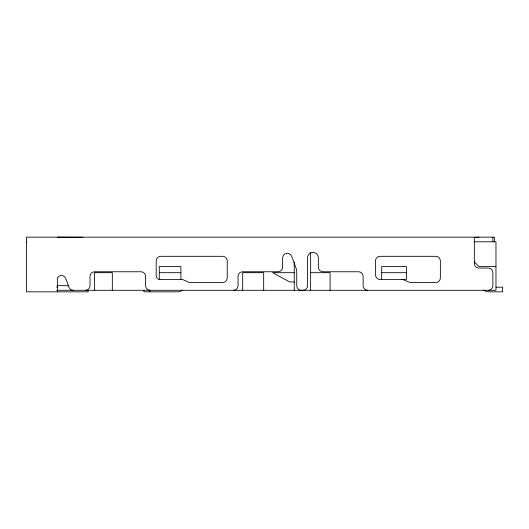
<?xml version="1.0" encoding="UTF-8"?>
<svg xmlns="http://www.w3.org/2000/svg" width="529" height="529" viewBox="0 0 529 529"><rect width="100%" height="100%" fill="white"/><g stroke="black" fill="none" stroke-linecap="round" stroke-linejoin="round"><path stroke-width="0.79" d="M475.736 237.276L478.976 237.164M26.45 241.799L26.82 241.799M474.129 241.799L495.964 241.799L495.964 290.295L56.808 290.295M495.964 266.51L478.976 266.51L474.341 261.875M159.275 272.686L180.898 272.686M294.256 272.686L272.64 272.686L289.627 281.95L294.256 281.95M310.629 272.686L330.089 272.686L330.089 290.295M381.674 272.686L406.384 272.686M56.993 285.66L68.552 285.66M56.715 287.201L57.337 287.201M496.01 287.201L502.55 287.201L502.55 291.836L488.651 291.836A7.723 7.723 0 0 1 483.685 290.031M57.337 237.164L82.941 237.257M494.423 241.799L494.423 237.164L26.45 237.164L26.45 291.836L88.231 291.836L88.231 290.805M492.876 237.164L492.876 241.799M474.341 237.164L474.341 263.422A4.635 4.635 0 0 0 478.976 268.051L488.241 268.051A4.635 4.635 0 0 1 492.876 272.686L492.876 285.66A4.635 4.635 0 0 1 488.241 290.295M381.674 279.484L381.674 266.51L406.384 266.51L406.384 279.484L380.133 279.484A4.635 4.635 0 0 1 375.497 274.849L375.497 260.949A4.635 4.635 0 0 1 380.133 256.314L435.731 256.314A4.635 4.635 0 0 1 440.366 260.949L440.366 277.937A4.635 4.635 0 0 1 435.731 282.572L411.238 282.572A4.635 4.635 0 0 1 409.512 282.235L403.482 279.815A4.635 4.635 0 0 0 401.756 279.484M310.629 252.366L310.629 290.295M294.256 262.119L294.256 290.295M263.68 290.295L263.68 272.686L242.672 272.686L242.672 290.295M180.898 279.484L180.898 266.51L159.275 266.51L159.275 279.484L181.619 279.484A4.635 4.635 0 0 1 183.583 279.914L188.344 282.136A4.635 4.635 0 0 0 190.301 282.572L222.597 282.572A4.635 4.635 0 0 0 227.232 277.937L227.232 260.949A4.635 4.635 0 0 0 222.597 256.314L160.816 256.314A4.635 4.635 0 0 0 156.187 260.949L156.187 275.774A3.71 3.71 0 0 0 159.89 279.484M150.005 290.295L150.005 291.836M143.828 290.295L143.828 291.836L177.559 291.836A7.723 7.723 0 0 0 182.525 290.031M112.32 290.295L112.32 272.686L94.407 272.686L94.407 290.295M57.337 291.836L57.337 277.937A4.635 4.635 0 0 1 65.781 278.538L68.949 287.247A4.635 4.635 0 0 0 73.306 290.295M233.408 290.295A4.635 4.635 0 0 0 238.043 285.66L238.043 276.389A4.635 4.635 0 0 1 242.672 271.761L277.97 271.761A4.635 4.635 0 0 0 282.605 267.125L282.605 257.914A4.688 4.688 0 0 1 291.704 256.314L296.174 268.587A9.264 9.264 0 0 1 296.729 271.761L296.729 285.66A4.635 4.635 0 0 0 300.168 290.137A10.527 10.527 0 0 0 302.905 290.295A4.635 4.635 0 0 0 307.541 285.66L307.541 257.861A5.402 5.402 0 0 1 312.95 252.452A5.402 5.402 0 0 1 318.352 257.861L318.352 267.125A4.635 4.635 0 0 0 322.988 271.761L358.51 271.761A4.635 4.635 0 0 1 363.145 276.389L363.145 285.66A4.635 4.635 0 0 0 367.774 290.295M150.249 290.295A4.635 4.635 0 0 1 145.614 285.66L145.614 276.389A4.635 4.635 0 0 0 140.978 271.761L94.645 271.761A4.635 4.635 0 0 0 90.009 276.389L90.009 285.66A4.635 4.635 0 0 1 85.381 290.295"/></g></svg>
